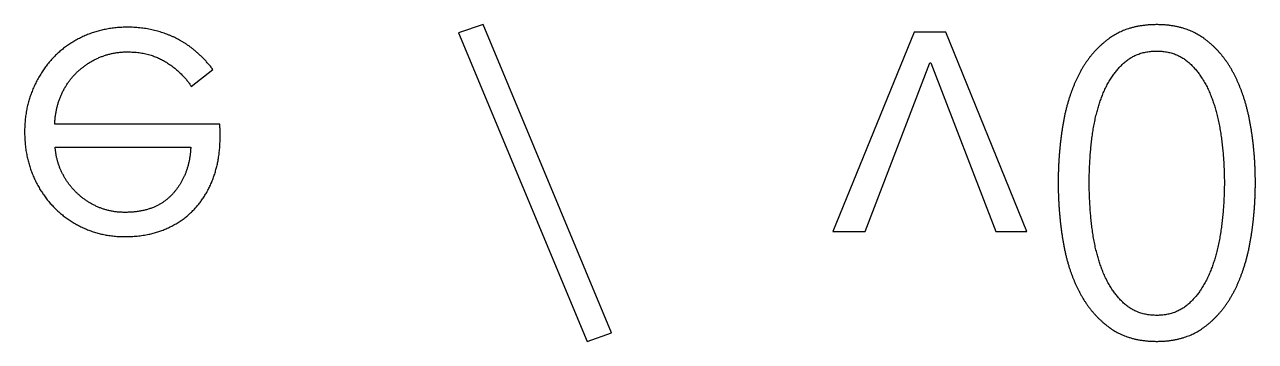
# Model space of a CAD drawing. Header units: millimetres. Extents: x -40 to 41.9, y -24 to 27.5.
# Drawn here: x 5.129 to 9.473, y -3.213 to -2.097 of the extents above; entities that cross this region are included whole.
import ezdxf

# ---------------------------------------------------------------- set-up
doc = ezdxf.new("R2010")
doc.units = ezdxf.units.MM

msp = doc.modelspace()

# ---------------------------------------------------------------- linework, layer by layer
for p, q in [((5.4922, -2.1065, 0.05), (5.4922, -2.1065)), ((5.4922, -2.1065, 0.05), (5.4922, -2.1065)), ((6.7477, -2.0975), (6.6607, -2.126)), ((6.7477, -2.0975), (6.6607, -2.126)), ((6.7477, -2.0975, 0.05), (6.6607, -2.126, 0.05)), ((6.7477, -2.0975, 0.05), (6.6607, -2.126, 0.05)), ((6.6607, -2.126), (7.1152, -3.2135)), ((6.6607, -2.126, 0.05), (6.6607, -2.126)), ((6.6607, -2.126), (7.1152, -3.2135)), ((6.6607, -2.126, 0.05), (6.6607, -2.126)), ((6.6607, -2.126, 0.05), (7.1152, -3.2135, 0.05)), ((6.6607, -2.126, 0.05), (7.1152, -3.2135, 0.05)), ((7.2007, -3.1835), (6.7477, -2.0975)), ((7.2007, -3.1835), (6.7477, -2.0975)), ((7.2007, -3.1835, 0.05), (6.7477, -2.0975, 0.05)), ((6.7477, -2.0975, 0.05), (6.7477, -2.0975)), ((6.7477, -2.0975, 0.05), (6.7477, -2.0975)), ((7.2007, -3.1835, 0.05), (6.7477, -2.0975, 0.05)), ((8.2687, -2.1245), (7.9822, -2.8265)), ((8.2687, -2.1245), (7.9822, -2.8265)), ((8.2687, -2.1245, 0.05), (7.9822, -2.8265, 0.05)), ((8.2687, -2.1245, 0.05), (7.9822, -2.8265, 0.05)), ((8.3812, -2.1245), (8.2687, -2.1245)), ((8.3812, -2.1245), (8.2687, -2.1245)), ((8.3812, -2.1245, 0.05), (8.2687, -2.1245, 0.05)), ((8.2687, -2.1245, 0.05), (8.2687, -2.1245)), ((8.2687, -2.1245, 0.05), (8.2687, -2.1245)), ((8.3812, -2.1245, 0.05), (8.2687, -2.1245, 0.05)), ((8.6662, -2.8265), (8.3812, -2.1245)), ((8.6662, -2.8265), (8.3812, -2.1245)), ((8.6662, -2.8265, 0.05), (8.3812, -2.1245, 0.05)), ((8.3812, -2.1245, 0.05), (8.3812, -2.1245)), ((8.3812, -2.1245, 0.05), (8.3812, -2.1245)), ((8.6662, -2.8265, 0.05), (8.3812, -2.1245, 0.05)), ((9.1252, -2.0975, 0.05), (9.1252, -2.0975)), ((9.1252, -2.0975, 0.05), (9.1252, -2.0975)), ((5.3475, -2.1343, 0.05), (5.3475, -2.1343)), ((5.3475, -2.1343, 0.05), (5.3475, -2.1343)), ((5.655, -2.141, 0.05), (5.655, -2.141)), ((5.655, -2.141, 0.05), (5.655, -2.141)), ((8.958, -2.1455, 0.05), (8.958, -2.1455)), ((8.958, -2.1455, 0.05), (8.958, -2.1455)), ((9.291, -2.1455, 0.05), (9.291, -2.1455)), ((9.291, -2.1455, 0.05), (9.291, -2.1455)), ((5.2327, -2.2115, 0.05), (5.2327, -2.2115)), ((5.2327, -2.2115, 0.05), (5.2327, -2.2115)), ((5.3917, -2.2138, 0.05), (5.3917, -2.2138)), ((5.3917, -2.2138, 0.05), (5.3917, -2.2138)), ((5.4922, -2.1935, 0.05), (5.4922, -2.1935)), ((5.4922, -2.1935, 0.05), (5.4922, -2.1935)), ((9.1252, -2.1905), (9.1252, -2.1905, 0.05)), ((9.1252, -2.1905), (9.1252, -2.1905, 0.05)), ((5.6295, -2.2302, 0.05), (5.6295, -2.2302)), ((5.6295, -2.2302, 0.05), (5.6295, -2.2302)), ((5.7172, -2.315), (5.7937, -2.255)), ((5.7172, -2.315), (5.7937, -2.255)), ((5.7172, -2.315, 0.05), (5.7937, -2.255, 0.05)), ((5.7172, -2.315, 0.05), (5.7937, -2.255, 0.05)), ((5.7937, -2.255, 0.05), (5.7937, -2.255)), ((5.7937, -2.255, 0.05), (5.7937, -2.255)), ((8.0962, -2.8265), (8.3242, -2.2325)), ((8.0962, -2.8265), (8.3242, -2.2325)), ((8.0962, -2.8265, 0.05), (8.3242, -2.2325, 0.05)), ((8.0962, -2.8265, 0.05), (8.3242, -2.2325, 0.05)), ((8.3242, -2.2325), (8.3272, -2.2325)), ((8.3242, -2.2325, 0.05), (8.3242, -2.2325)), ((8.3242, -2.2325), (8.3272, -2.2325)), ((8.3242, -2.2325, 0.05), (8.3242, -2.2325)), ((8.3242, -2.2325, 0.05), (8.3272, -2.2325, 0.05)), ((8.3242, -2.2325, 0.05), (8.3272, -2.2325, 0.05)), ((8.3272, -2.2325), (8.5567, -2.8265)), ((8.3272, -2.2325, 0.05), (8.3272, -2.2325)), ((8.3272, -2.2325), (8.5567, -2.8265)), ((8.3272, -2.2325, 0.05), (8.3272, -2.2325)), ((8.3272, -2.2325, 0.05), (8.5567, -2.8265, 0.05)), ((8.3272, -2.2325, 0.05), (8.5567, -2.8265, 0.05)), ((9.0082, -2.2333), (9.0082, -2.2333, 0.05)), ((9.0082, -2.2333), (9.0082, -2.2333, 0.05)), ((9.2407, -2.2333), (9.2407, -2.2333, 0.05)), ((9.2407, -2.2333), (9.2407, -2.2333, 0.05)), ((5.3107, -2.2685, 0.05), (5.3107, -2.2685)), ((5.3107, -2.2685, 0.05), (5.3107, -2.2685)), ((8.8507, -2.2722, 0.05), (8.8507, -2.2722)), ((8.8507, -2.2722, 0.05), (8.8507, -2.2722)), ((9.3982, -2.2722, 0.05), (9.3982, -2.2722)), ((9.3982, -2.2722, 0.05), (9.3982, -2.2722)), ((5.157, -2.3285, 0.05), (5.157, -2.3285)), ((5.157, -2.3285, 0.05), (5.157, -2.3285)), ((5.7172, -2.315, 0.05), (5.7172, -2.315)), ((5.7172, -2.315, 0.05), (5.7172, -2.315)), ((8.9347, -2.3427), (8.9347, -2.3427, 0.05)), ((8.9347, -2.3427), (8.9347, -2.3427, 0.05)), ((9.3142, -2.3427), (9.3142, -2.3427, 0.05)), ((9.3142, -2.3427), (9.3142, -2.3427, 0.05)), ((5.2567, -2.3495, 0.05), (5.2567, -2.3495)), ((5.2567, -2.3495, 0.05), (5.2567, -2.3495)), ((5.1292, -2.4755, 0.05), (5.1292, -2.4755)), ((5.1292, -2.4755, 0.05), (5.1292, -2.4755)), ((5.8177, -2.4485), (5.2357, -2.4485)), ((5.8177, -2.4485), (5.2357, -2.4485)), ((5.8177, -2.4485, 0.05), (5.2357, -2.4485, 0.05)), ((5.2357, -2.4485, 0.05), (5.2357, -2.4485)), ((5.2357, -2.4485, 0.05), (5.2357, -2.4485)), ((5.8177, -2.4485, 0.05), (5.2357, -2.4485, 0.05)), ((5.8177, -2.4485, 0.05), (5.8177, -2.4485)), ((5.8177, -2.4485, 0.05), (5.8177, -2.4485)), ((5.8192, -2.474, 0.05), (5.8192, -2.474)), ((5.8192, -2.474, 0.05), (5.8192, -2.474)), ((8.7937, -2.4508, 0.05), (8.7937, -2.4508)), ((8.7937, -2.4508, 0.05), (8.7937, -2.4508)), ((9.456, -2.4508, 0.05), (9.456, -2.4508)), ((9.456, -2.4508, 0.05), (9.456, -2.4508)), ((5.8192, -2.4965), (5.8192, -2.4965, 0.05)), ((5.8192, -2.4965), (5.8192, -2.4965, 0.05)), ((8.8972, -2.492), (8.8972, -2.492, 0.05)), ((8.8972, -2.492), (8.8972, -2.492, 0.05)), ((9.3525, -2.492), (9.3525, -2.492, 0.05)), ((9.3525, -2.492), (9.3525, -2.492, 0.05)), ((5.2372, -2.5295), (5.7157, -2.5295)), ((5.2372, -2.5295), (5.7157, -2.5295)), ((5.2372, -2.5295, 0.05), (5.7157, -2.5295, 0.05)), ((5.2372, -2.5295, 0.05), (5.2372, -2.5295)), ((5.2372, -2.5295, 0.05), (5.2372, -2.5295)), ((5.2372, -2.5295, 0.05), (5.7157, -2.5295, 0.05)), ((5.7157, -2.5295), (5.7157, -2.5295, 0.05)), ((5.7157, -2.5295), (5.7157, -2.5295, 0.05)), ((5.1562, -2.6225, 0.05), (5.1562, -2.6225)), ((5.1562, -2.6225, 0.05), (5.1562, -2.6225)), ((5.2597, -2.6158), (5.2597, -2.6158, 0.05)), ((5.2597, -2.6158), (5.2597, -2.6158, 0.05)), ((5.7975, -2.6315, 0.05), (5.7975, -2.6315)), ((5.7975, -2.6315, 0.05), (5.7975, -2.6315)), ((5.3122, -2.6893), (5.3122, -2.6893, 0.05)), ((5.3122, -2.6893), (5.3122, -2.6893, 0.05)), ((8.7772, -2.654, 0.05), (8.7772, -2.654)), ((8.7772, -2.654, 0.05), (8.7772, -2.654)), ((8.8867, -2.654), (8.8867, -2.654, 0.05)), ((8.8867, -2.654), (8.8867, -2.654, 0.05)), ((9.3637, -2.654), (9.3637, -2.654, 0.05)), ((9.3637, -2.654), (9.3637, -2.654, 0.05)), ((9.4732, -2.654, 0.05), (9.4732, -2.654)), ((9.4732, -2.654, 0.05), (9.4732, -2.654)), ((5.652, -2.6938), (5.652, -2.6938, 0.05)), ((5.652, -2.6938), (5.652, -2.6938, 0.05)), ((5.2312, -2.7395, 0.05), (5.2312, -2.7395)), ((5.2312, -2.7395, 0.05), (5.2312, -2.7395)), ((5.3887, -2.7403), (5.3887, -2.7403, 0.05)), ((5.3887, -2.7403), (5.3887, -2.7403, 0.05)), ((5.4832, -2.759), (5.4832, -2.759, 0.05)), ((5.4832, -2.759), (5.4832, -2.759, 0.05)), ((5.7337, -2.7418, 0.05), (5.7337, -2.7418)), ((5.7337, -2.7418, 0.05), (5.7337, -2.7418)), ((5.3437, -2.8168, 0.05), (5.3437, -2.8168)), ((5.3437, -2.8168, 0.05), (5.3437, -2.8168)), ((5.6287, -2.8168, 0.05), (5.6287, -2.8168)), ((5.6287, -2.8168, 0.05), (5.6287, -2.8168)), ((8.8972, -2.8167), (8.8972, -2.8167, 0.05)), ((8.8972, -2.8167), (8.8972, -2.8167, 0.05)), ((9.3525, -2.8167), (9.3525, -2.8167, 0.05)), ((9.3525, -2.8167), (9.3525, -2.8167, 0.05)), ((5.4832, -2.8445, 0.05), (5.4832, -2.8445)), ((5.4832, -2.8445, 0.05), (5.4832, -2.8445)), ((7.9822, -2.8265), (8.0962, -2.8265)), ((7.9822, -2.8265, 0.05), (7.9822, -2.8265)), ((7.9822, -2.8265), (8.0962, -2.8265)), ((7.9822, -2.8265, 0.05), (7.9822, -2.8265)), ((7.9822, -2.8265, 0.05), (8.0962, -2.8265, 0.05)), ((7.9822, -2.8265, 0.05), (8.0962, -2.8265, 0.05)), ((8.0962, -2.8265, 0.05), (8.0962, -2.8265)), ((8.0962, -2.8265, 0.05), (8.0962, -2.8265)), ((8.5567, -2.8265), (8.6662, -2.8265)), ((8.5567, -2.8265, 0.05), (8.5567, -2.8265)), ((8.5567, -2.8265), (8.6662, -2.8265)), ((8.5567, -2.8265, 0.05), (8.5567, -2.8265)), ((8.5567, -2.8265, 0.05), (8.6662, -2.8265, 0.05)), ((8.5567, -2.8265, 0.05), (8.6662, -2.8265, 0.05)), ((8.6662, -2.8265), (8.6662, -2.8265, 0.05)), ((8.6662, -2.8265), (8.6662, -2.8265, 0.05)), ((8.7937, -2.858, 0.05), (8.7937, -2.858)), ((8.7937, -2.858, 0.05), (8.7937, -2.858)), ((9.456, -2.858, 0.05), (9.456, -2.858)), ((9.456, -2.858, 0.05), (9.456, -2.858)), ((8.9347, -2.9675), (8.9347, -2.9675, 0.05)), ((8.9347, -2.9675), (8.9347, -2.9675, 0.05)), ((9.3142, -2.9675), (9.3142, -2.9675, 0.05)), ((9.3142, -2.9675), (9.3142, -2.9675, 0.05)), ((8.8507, -3.0372, 0.05), (8.8507, -3.0372)), ((8.8507, -3.0372, 0.05), (8.8507, -3.0372)), ((9.3982, -3.0372, 0.05), (9.3982, -3.0372)), ((9.3982, -3.0372, 0.05), (9.3982, -3.0372)), ((9.0082, -3.0785), (9.0082, -3.0785, 0.05)), ((9.0082, -3.0785), (9.0082, -3.0785, 0.05)), ((9.2407, -3.0785), (9.2407, -3.0785, 0.05)), ((9.2407, -3.0785), (9.2407, -3.0785, 0.05)), ((9.1252, -3.122, 0.05), (9.1252, -3.122)), ((9.1252, -3.122, 0.05), (9.1252, -3.122)), ((8.958, -3.1647, 0.05), (8.958, -3.1647)), ((8.958, -3.1647, 0.05), (8.958, -3.1647)), ((9.291, -3.1647, 0.05), (9.291, -3.1647)), ((9.291, -3.1647, 0.05), (9.291, -3.1647)), ((7.1152, -3.2135), (7.2007, -3.1835)), ((7.1152, -3.2135), (7.2007, -3.1835)), ((7.1152, -3.2135, 0.05), (7.2007, -3.1835, 0.05)), ((7.1152, -3.2135, 0.05), (7.2007, -3.1835, 0.05)), ((7.1152, -3.2135, 0.05), (7.1152, -3.2135)), ((7.1152, -3.2135, 0.05), (7.1152, -3.2135)), ((7.2007, -3.1835), (7.2007, -3.1835, 0.05)), ((7.2007, -3.1835), (7.2007, -3.1835, 0.05)), ((9.1252, -3.2135), (9.1252, -3.2135, 0.05)), ((9.1252, -3.2135), (9.1252, -3.2135, 0.05))]:
    msp.add_line(p, q)
for points in [[(5.4922, -2.1065), (5.4142, -2.1065), (5.3475, -2.1343)], [(5.4922, -2.1065), (5.4142, -2.1065), (5.3475, -2.1343)], [(5.4922, -2.1065, 0.05), (5.4142, -2.1065, 0.05), (5.3475, -2.1343, 0.05)], [(5.4922, -2.1065, 0.05), (5.4142, -2.1065, 0.05), (5.3475, -2.1343, 0.05)], [(5.655, -2.141), (5.5792, -2.1065), (5.4922, -2.1065)], [(5.655, -2.141), (5.5792, -2.1065), (5.4922, -2.1065)], [(5.655, -2.141, 0.05), (5.5792, -2.1065, 0.05), (5.4922, -2.1065, 0.05)], [(5.655, -2.141, 0.05), (5.5792, -2.1065, 0.05), (5.4922, -2.1065, 0.05)], [(9.1252, -2.0975), (9.0247, -2.0975), (8.958, -2.1455)], [(9.1252, -2.0975), (9.0247, -2.0975), (8.958, -2.1455)], [(9.1252, -2.0975, 0.05), (9.0247, -2.0975, 0.05), (8.958, -2.1455, 0.05)], [(9.1252, -2.0975, 0.05), (9.0247, -2.0975, 0.05), (8.958, -2.1455, 0.05)], [(9.291, -2.1455), (9.2242, -2.0975), (9.1252, -2.0975)], [(9.291, -2.1455), (9.2242, -2.0975), (9.1252, -2.0975)], [(9.291, -2.1455, 0.05), (9.2242, -2.0975, 0.05), (9.1252, -2.0975, 0.05)], [(9.291, -2.1455, 0.05), (9.2242, -2.0975, 0.05), (9.1252, -2.0975, 0.05)], [(5.3475, -2.1343), (5.2807, -2.162), (5.2327, -2.2115)], [(5.3475, -2.1343), (5.2807, -2.162), (5.2327, -2.2115)], [(5.3475, -2.1343, 0.05), (5.2807, -2.162, 0.05), (5.2327, -2.2115, 0.05)], [(5.3475, -2.1343, 0.05), (5.2807, -2.162, 0.05), (5.2327, -2.2115, 0.05)], [(5.7937, -2.255), (5.7307, -2.1755), (5.655, -2.141)], [(5.7937, -2.255), (5.7307, -2.1755), (5.655, -2.141)], [(5.7937, -2.255, 0.05), (5.7307, -2.1755, 0.05), (5.655, -2.141, 0.05)], [(5.7937, -2.255, 0.05), (5.7307, -2.1755, 0.05), (5.655, -2.141, 0.05)], [(8.958, -2.1455), (8.8912, -2.1935), (8.8507, -2.2722)], [(8.958, -2.1455), (8.8912, -2.1935), (8.8507, -2.2722)], [(8.958, -2.1455, 0.05), (8.8912, -2.1935, 0.05), (8.8507, -2.2722, 0.05)], [(8.958, -2.1455, 0.05), (8.8912, -2.1935, 0.05), (8.8507, -2.2722, 0.05)], [(9.3982, -2.2722), (9.3577, -2.1935), (9.291, -2.1455)], [(9.3982, -2.2722), (9.3577, -2.1935), (9.291, -2.1455)], [(9.3982, -2.2722, 0.05), (9.3577, -2.1935, 0.05), (9.291, -2.1455, 0.05)], [(9.3982, -2.2722, 0.05), (9.3577, -2.1935, 0.05), (9.291, -2.1455, 0.05)], [(5.2327, -2.2115), (5.1847, -2.261), (5.157, -2.3285)], [(5.2327, -2.2115), (5.1847, -2.261), (5.157, -2.3285)], [(5.2327, -2.2115, 0.05), (5.1847, -2.261, 0.05), (5.157, -2.3285, 0.05)], [(5.2327, -2.2115, 0.05), (5.1847, -2.261, 0.05), (5.157, -2.3285, 0.05)], [(5.3107, -2.2685), (5.3452, -2.234), (5.3917, -2.2138)], [(5.3107, -2.2685), (5.3452, -2.234), (5.3917, -2.2138)], [(5.3107, -2.2685, 0.05), (5.3452, -2.234, 0.05), (5.3917, -2.2138, 0.05)], [(5.3107, -2.2685, 0.05), (5.3452, -2.234, 0.05), (5.3917, -2.2138, 0.05)], [(5.3917, -2.2138), (5.4382, -2.1935), (5.4922, -2.1935)], [(5.3917, -2.2138), (5.4382, -2.1935), (5.4922, -2.1935)], [(5.3917, -2.2138, 0.05), (5.4382, -2.1935, 0.05), (5.4922, -2.1935, 0.05)], [(5.3917, -2.2138, 0.05), (5.4382, -2.1935, 0.05), (5.4922, -2.1935, 0.05)], [(5.4922, -2.1935), (5.5717, -2.1935), (5.6295, -2.2302)], [(5.4922, -2.1935), (5.5717, -2.1935), (5.6295, -2.2302)], [(5.4922, -2.1935, 0.05), (5.5717, -2.1935, 0.05), (5.6295, -2.2302, 0.05)], [(5.4922, -2.1935, 0.05), (5.5717, -2.1935, 0.05), (5.6295, -2.2302, 0.05)], [(9.0082, -2.2333), (9.0547, -2.1905), (9.1252, -2.1905)], [(9.0082, -2.2333), (9.0547, -2.1905), (9.1252, -2.1905)], [(9.0082, -2.2333, 0.05), (9.0547, -2.1905, 0.05), (9.1252, -2.1905, 0.05)], [(9.0082, -2.2333, 0.05), (9.0547, -2.1905, 0.05), (9.1252, -2.1905, 0.05)], [(9.1252, -2.1905), (9.1942, -2.1905), (9.2407, -2.2333)], [(9.1252, -2.1905), (9.1942, -2.1905), (9.2407, -2.2333)], [(9.1252, -2.1905, 0.05), (9.1942, -2.1905, 0.05), (9.2407, -2.2333, 0.05)], [(9.1252, -2.1905, 0.05), (9.1942, -2.1905, 0.05), (9.2407, -2.2333, 0.05)], [(5.6295, -2.2302), (5.6872, -2.267), (5.7172, -2.315)], [(5.6295, -2.2302), (5.6872, -2.267), (5.7172, -2.315)], [(5.6295, -2.2302, 0.05), (5.6872, -2.267, 0.05), (5.7172, -2.315, 0.05)], [(5.6295, -2.2302, 0.05), (5.6872, -2.267, 0.05), (5.7172, -2.315, 0.05)], [(8.9347, -2.3427), (8.9617, -2.276), (9.0082, -2.2333)], [(8.9347, -2.3427), (8.9617, -2.276), (9.0082, -2.2333)], [(8.9347, -2.3427, 0.05), (8.9617, -2.276, 0.05), (9.0082, -2.2333, 0.05)], [(8.9347, -2.3427, 0.05), (8.9617, -2.276, 0.05), (9.0082, -2.2333, 0.05)], [(9.2407, -2.2333), (9.2872, -2.276), (9.3142, -2.3427)], [(9.2407, -2.2333), (9.2872, -2.276), (9.3142, -2.3427)], [(9.2407, -2.2333, 0.05), (9.2872, -2.276, 0.05), (9.3142, -2.3427, 0.05)], [(9.2407, -2.2333, 0.05), (9.2872, -2.276, 0.05), (9.3142, -2.3427, 0.05)], [(5.2567, -2.3495), (5.2762, -2.303), (5.3107, -2.2685)], [(5.2567, -2.3495), (5.2762, -2.303), (5.3107, -2.2685)], [(5.2567, -2.3495, 0.05), (5.2762, -2.303, 0.05), (5.3107, -2.2685, 0.05)], [(5.2567, -2.3495, 0.05), (5.2762, -2.303, 0.05), (5.3107, -2.2685, 0.05)], [(8.8507, -2.2722), (8.8102, -2.351), (8.7937, -2.4508)], [(8.8507, -2.2722), (8.8102, -2.351), (8.7937, -2.4508)], [(8.8507, -2.2722, 0.05), (8.8102, -2.351, 0.05), (8.7937, -2.4508, 0.05)], [(8.8507, -2.2722, 0.05), (8.8102, -2.351, 0.05), (8.7937, -2.4508, 0.05)], [(9.456, -2.4508), (9.4387, -2.351), (9.3982, -2.2722)], [(9.456, -2.4508), (9.4387, -2.351), (9.3982, -2.2722)], [(9.456, -2.4508, 0.05), (9.4387, -2.351, 0.05), (9.3982, -2.2722, 0.05)], [(9.456, -2.4508, 0.05), (9.4387, -2.351, 0.05), (9.3982, -2.2722, 0.05)], [(5.157, -2.3285), (5.1292, -2.396), (5.1292, -2.4755)], [(5.157, -2.3285), (5.1292, -2.396), (5.1292, -2.4755)], [(5.157, -2.3285, 0.05), (5.1292, -2.396, 0.05), (5.1292, -2.4755, 0.05)], [(5.157, -2.3285, 0.05), (5.1292, -2.396, 0.05), (5.1292, -2.4755, 0.05)], [(8.8972, -2.492), (8.9077, -2.4095), (8.9347, -2.3427)], [(8.8972, -2.492), (8.9077, -2.4095), (8.9347, -2.3427)], [(8.8972, -2.492, 0.05), (8.9077, -2.4095, 0.05), (8.9347, -2.3427, 0.05)], [(8.8972, -2.492, 0.05), (8.9077, -2.4095, 0.05), (8.9347, -2.3427, 0.05)], [(9.3142, -2.3427), (9.3412, -2.4095), (9.3525, -2.492)], [(9.3142, -2.3427), (9.3412, -2.4095), (9.3525, -2.492)], [(9.3142, -2.3427, 0.05), (9.3412, -2.4095, 0.05), (9.3525, -2.492, 0.05)], [(9.3142, -2.3427, 0.05), (9.3412, -2.4095, 0.05), (9.3525, -2.492, 0.05)], [(5.2357, -2.4485), (5.2372, -2.396), (5.2567, -2.3495)], [(5.2357, -2.4485), (5.2372, -2.396), (5.2567, -2.3495)], [(5.2357, -2.4485, 0.05), (5.2372, -2.396, 0.05), (5.2567, -2.3495, 0.05)], [(5.2357, -2.4485, 0.05), (5.2372, -2.396, 0.05), (5.2567, -2.3495, 0.05)], [(5.1292, -2.4755), (5.1292, -2.555), (5.1562, -2.6225)], [(5.1292, -2.4755), (5.1292, -2.555), (5.1562, -2.6225)], [(5.1292, -2.4755, 0.05), (5.1292, -2.555, 0.05), (5.1562, -2.6225, 0.05)], [(5.1292, -2.4755, 0.05), (5.1292, -2.555, 0.05), (5.1562, -2.6225, 0.05)], [(5.8192, -2.474), (5.8192, -2.462), (5.8177, -2.4485)], [(5.8192, -2.474), (5.8192, -2.462), (5.8177, -2.4485)], [(5.8192, -2.474, 0.05), (5.8192, -2.462, 0.05), (5.8177, -2.4485, 0.05)], [(5.8192, -2.474, 0.05), (5.8192, -2.462, 0.05), (5.8177, -2.4485, 0.05)], [(5.8192, -2.4965), (5.8192, -2.486), (5.8192, -2.474)], [(5.8192, -2.4965), (5.8192, -2.486), (5.8192, -2.474)], [(5.8192, -2.4965, 0.05), (5.8192, -2.486, 0.05), (5.8192, -2.474, 0.05)], [(5.8192, -2.4965, 0.05), (5.8192, -2.486, 0.05), (5.8192, -2.474, 0.05)], [(8.7937, -2.4508), (8.7772, -2.5505), (8.7772, -2.654)], [(8.7937, -2.4508), (8.7772, -2.5505), (8.7772, -2.654)], [(8.7937, -2.4508, 0.05), (8.7772, -2.5505, 0.05), (8.7772, -2.654, 0.05)], [(8.7937, -2.4508, 0.05), (8.7772, -2.5505, 0.05), (8.7772, -2.654, 0.05)], [(9.4732, -2.654), (9.4732, -2.5505), (9.456, -2.4508)], [(9.4732, -2.654), (9.4732, -2.5505), (9.456, -2.4508)], [(9.4732, -2.654, 0.05), (9.4732, -2.5505, 0.05), (9.456, -2.4508, 0.05)], [(9.4732, -2.654, 0.05), (9.4732, -2.5505, 0.05), (9.456, -2.4508, 0.05)], [(5.7975, -2.6315), (5.8192, -2.5685), (5.8192, -2.4965)], [(5.7975, -2.6315), (5.8192, -2.5685), (5.8192, -2.4965)], [(5.7975, -2.6315, 0.05), (5.8192, -2.5685, 0.05), (5.8192, -2.4965, 0.05)], [(5.7975, -2.6315, 0.05), (5.8192, -2.5685, 0.05), (5.8192, -2.4965, 0.05)], [(8.8867, -2.654), (8.8867, -2.5745), (8.8972, -2.492)], [(8.8867, -2.654), (8.8867, -2.5745), (8.8972, -2.492)], [(8.8867, -2.654, 0.05), (8.8867, -2.5745, 0.05), (8.8972, -2.492, 0.05)], [(8.8867, -2.654, 0.05), (8.8867, -2.5745, 0.05), (8.8972, -2.492, 0.05)], [(9.3525, -2.492), (9.3637, -2.5745), (9.3637, -2.654)], [(9.3525, -2.492), (9.3637, -2.5745), (9.3637, -2.654)], [(9.3525, -2.492, 0.05), (9.3637, -2.5745, 0.05), (9.3637, -2.654, 0.05)], [(9.3525, -2.492, 0.05), (9.3637, -2.5745, 0.05), (9.3637, -2.654, 0.05)], [(5.2597, -2.6158), (5.2402, -2.5745), (5.2372, -2.5295)], [(5.2597, -2.6158), (5.2402, -2.5745), (5.2372, -2.5295)], [(5.2597, -2.6158, 0.05), (5.2402, -2.5745, 0.05), (5.2372, -2.5295, 0.05)], [(5.2597, -2.6158, 0.05), (5.2402, -2.5745, 0.05), (5.2372, -2.5295, 0.05)], [(5.7157, -2.5295), (5.7112, -2.6285), (5.652, -2.6938)], [(5.7157, -2.5295), (5.7112, -2.6285), (5.652, -2.6938)], [(5.7157, -2.5295, 0.05), (5.7112, -2.6285, 0.05), (5.652, -2.6938, 0.05)], [(5.7157, -2.5295, 0.05), (5.7112, -2.6285, 0.05), (5.652, -2.6938, 0.05)], [(5.1562, -2.6225), (5.1832, -2.69), (5.2312, -2.7395)], [(5.1562, -2.6225), (5.1832, -2.69), (5.2312, -2.7395)], [(5.1562, -2.6225, 0.05), (5.1832, -2.69, 0.05), (5.2312, -2.7395, 0.05)], [(5.1562, -2.6225, 0.05), (5.1832, -2.69, 0.05), (5.2312, -2.7395, 0.05)], [(5.3122, -2.6893), (5.2792, -2.657), (5.2597, -2.6158)], [(5.3122, -2.6893), (5.2792, -2.657), (5.2597, -2.6158)], [(5.3122, -2.6893, 0.05), (5.2792, -2.657, 0.05), (5.2597, -2.6158, 0.05)], [(5.3122, -2.6893, 0.05), (5.2792, -2.657, 0.05), (5.2597, -2.6158, 0.05)], [(5.7337, -2.7418), (5.7757, -2.6945), (5.7975, -2.6315)], [(5.7337, -2.7418), (5.7757, -2.6945), (5.7975, -2.6315)], [(5.7337, -2.7418, 0.05), (5.7757, -2.6945, 0.05), (5.7975, -2.6315, 0.05)], [(5.7337, -2.7418, 0.05), (5.7757, -2.6945, 0.05), (5.7975, -2.6315, 0.05)], [(5.3887, -2.7403), (5.3452, -2.7215), (5.3122, -2.6893)], [(5.3887, -2.7403), (5.3452, -2.7215), (5.3122, -2.6893)], [(5.3887, -2.7403, 0.05), (5.3452, -2.7215, 0.05), (5.3122, -2.6893, 0.05)], [(5.3887, -2.7403, 0.05), (5.3452, -2.7215, 0.05), (5.3122, -2.6893, 0.05)], [(8.7772, -2.654), (8.7772, -2.7575), (8.7937, -2.858)], [(8.7772, -2.654), (8.7772, -2.7575), (8.7937, -2.858)], [(8.7772, -2.654, 0.05), (8.7772, -2.7575, 0.05), (8.7937, -2.858, 0.05)], [(8.7772, -2.654, 0.05), (8.7772, -2.7575, 0.05), (8.7937, -2.858, 0.05)], [(8.8972, -2.8167), (8.8867, -2.7335), (8.8867, -2.654)], [(8.8972, -2.8167), (8.8867, -2.7335), (8.8867, -2.654)], [(8.8972, -2.8167, 0.05), (8.8867, -2.7335, 0.05), (8.8867, -2.654, 0.05)], [(8.8972, -2.8167, 0.05), (8.8867, -2.7335, 0.05), (8.8867, -2.654, 0.05)], [(9.3637, -2.654), (9.3637, -2.7335), (9.3525, -2.8167)], [(9.3637, -2.654), (9.3637, -2.7335), (9.3525, -2.8167)], [(9.3637, -2.654, 0.05), (9.3637, -2.7335, 0.05), (9.3525, -2.8167, 0.05)], [(9.3637, -2.654, 0.05), (9.3637, -2.7335, 0.05), (9.3525, -2.8167, 0.05)], [(9.456, -2.858), (9.4732, -2.7575), (9.4732, -2.654)], [(9.456, -2.858), (9.4732, -2.7575), (9.4732, -2.654)], [(9.456, -2.858, 0.05), (9.4732, -2.7575, 0.05), (9.4732, -2.654, 0.05)], [(9.456, -2.858, 0.05), (9.4732, -2.7575, 0.05), (9.4732, -2.654, 0.05)], [(5.652, -2.6938), (5.5927, -2.759), (5.4832, -2.759)], [(5.652, -2.6938), (5.5927, -2.759), (5.4832, -2.759)], [(5.652, -2.6938, 0.05), (5.5927, -2.759, 0.05), (5.4832, -2.759, 0.05)], [(5.652, -2.6938, 0.05), (5.5927, -2.759, 0.05), (5.4832, -2.759, 0.05)], [(5.2312, -2.7395), (5.2792, -2.789), (5.3437, -2.8168)], [(5.2312, -2.7395), (5.2792, -2.789), (5.3437, -2.8168)], [(5.2312, -2.7395, 0.05), (5.2792, -2.789, 0.05), (5.3437, -2.8168, 0.05)], [(5.2312, -2.7395, 0.05), (5.2792, -2.789, 0.05), (5.3437, -2.8168, 0.05)], [(5.4832, -2.759), (5.4322, -2.759), (5.3887, -2.7403)], [(5.4832, -2.759), (5.4322, -2.759), (5.3887, -2.7403)], [(5.4832, -2.759, 0.05), (5.4322, -2.759, 0.05), (5.3887, -2.7403, 0.05)], [(5.4832, -2.759, 0.05), (5.4322, -2.759, 0.05), (5.3887, -2.7403, 0.05)], [(5.6287, -2.8168), (5.6917, -2.789), (5.7337, -2.7418)], [(5.6287, -2.8168), (5.6917, -2.789), (5.7337, -2.7418)], [(5.6287, -2.8168, 0.05), (5.6917, -2.789, 0.05), (5.7337, -2.7418, 0.05)], [(5.6287, -2.8168, 0.05), (5.6917, -2.789, 0.05), (5.7337, -2.7418, 0.05)], [(5.3437, -2.8168), (5.4082, -2.8445), (5.4832, -2.8445)], [(5.3437, -2.8168), (5.4082, -2.8445), (5.4832, -2.8445)], [(5.3437, -2.8168, 0.05), (5.4082, -2.8445, 0.05), (5.4832, -2.8445, 0.05)], [(5.3437, -2.8168, 0.05), (5.4082, -2.8445, 0.05), (5.4832, -2.8445, 0.05)], [(5.4832, -2.8445), (5.5657, -2.8445), (5.6287, -2.8168)], [(5.4832, -2.8445), (5.5657, -2.8445), (5.6287, -2.8168)], [(5.4832, -2.8445, 0.05), (5.5657, -2.8445, 0.05), (5.6287, -2.8168, 0.05)], [(5.4832, -2.8445, 0.05), (5.5657, -2.8445, 0.05), (5.6287, -2.8168, 0.05)], [(8.9347, -2.9675), (8.9077, -2.9), (8.8972, -2.8167)], [(8.9347, -2.9675), (8.9077, -2.9), (8.8972, -2.8167)], [(8.9347, -2.9675, 0.05), (8.9077, -2.9, 0.05), (8.8972, -2.8167, 0.05)], [(8.9347, -2.9675, 0.05), (8.9077, -2.9, 0.05), (8.8972, -2.8167, 0.05)], [(9.3525, -2.8167), (9.3412, -2.9), (9.3142, -2.9675)], [(9.3525, -2.8167), (9.3412, -2.9), (9.3142, -2.9675)], [(9.3525, -2.8167, 0.05), (9.3412, -2.9, 0.05), (9.3142, -2.9675, 0.05)], [(9.3525, -2.8167, 0.05), (9.3412, -2.9, 0.05), (9.3142, -2.9675, 0.05)], [(8.7937, -2.858), (8.8102, -2.9585), (8.8507, -3.0372)], [(8.7937, -2.858), (8.8102, -2.9585), (8.8507, -3.0372)], [(8.7937, -2.858, 0.05), (8.8102, -2.9585, 0.05), (8.8507, -3.0372, 0.05)], [(8.7937, -2.858, 0.05), (8.8102, -2.9585, 0.05), (8.8507, -3.0372, 0.05)], [(9.3982, -3.0372), (9.4387, -2.9585), (9.456, -2.858)], [(9.3982, -3.0372), (9.4387, -2.9585), (9.456, -2.858)], [(9.3982, -3.0372, 0.05), (9.4387, -2.9585, 0.05), (9.456, -2.858, 0.05)], [(9.3982, -3.0372, 0.05), (9.4387, -2.9585, 0.05), (9.456, -2.858, 0.05)], [(9.0082, -3.0785), (8.9617, -3.035), (8.9347, -2.9675)], [(9.0082, -3.0785), (8.9617, -3.035), (8.9347, -2.9675)], [(9.0082, -3.0785, 0.05), (8.9617, -3.035, 0.05), (8.9347, -2.9675, 0.05)], [(9.0082, -3.0785, 0.05), (8.9617, -3.035, 0.05), (8.9347, -2.9675, 0.05)], [(9.3142, -2.9675), (9.2872, -3.035), (9.2407, -3.0785)], [(9.3142, -2.9675), (9.2872, -3.035), (9.2407, -3.0785)], [(9.3142, -2.9675, 0.05), (9.2872, -3.035, 0.05), (9.2407, -3.0785, 0.05)], [(9.3142, -2.9675, 0.05), (9.2872, -3.035, 0.05), (9.2407, -3.0785, 0.05)], [(8.8507, -3.0372), (8.8912, -3.116), (8.958, -3.1647)], [(8.8507, -3.0372), (8.8912, -3.116), (8.958, -3.1647)], [(8.8507, -3.0372, 0.05), (8.8912, -3.116, 0.05), (8.958, -3.1647, 0.05)], [(8.8507, -3.0372, 0.05), (8.8912, -3.116, 0.05), (8.958, -3.1647, 0.05)], [(9.291, -3.1647), (9.3577, -3.116), (9.3982, -3.0372)], [(9.291, -3.1647), (9.3577, -3.116), (9.3982, -3.0372)], [(9.291, -3.1647, 0.05), (9.3577, -3.116, 0.05), (9.3982, -3.0372, 0.05)], [(9.291, -3.1647, 0.05), (9.3577, -3.116, 0.05), (9.3982, -3.0372, 0.05)], [(9.1252, -3.122), (9.0547, -3.122), (9.0082, -3.0785)], [(9.1252, -3.122), (9.0547, -3.122), (9.0082, -3.0785)], [(9.1252, -3.122, 0.05), (9.0547, -3.122, 0.05), (9.0082, -3.0785, 0.05)], [(9.1252, -3.122, 0.05), (9.0547, -3.122, 0.05), (9.0082, -3.0785, 0.05)], [(9.2407, -3.0785), (9.1942, -3.122), (9.1252, -3.122)], [(9.2407, -3.0785), (9.1942, -3.122), (9.1252, -3.122)], [(9.2407, -3.0785, 0.05), (9.1942, -3.122, 0.05), (9.1252, -3.122, 0.05)], [(9.2407, -3.0785, 0.05), (9.1942, -3.122, 0.05), (9.1252, -3.122, 0.05)], [(8.958, -3.1647), (9.0247, -3.2135), (9.1252, -3.2135)], [(8.958, -3.1647), (9.0247, -3.2135), (9.1252, -3.2135)], [(8.958, -3.1647, 0.05), (9.0247, -3.2135, 0.05), (9.1252, -3.2135, 0.05)], [(8.958, -3.1647, 0.05), (9.0247, -3.2135, 0.05), (9.1252, -3.2135, 0.05)], [(9.1252, -3.2135), (9.2242, -3.2135), (9.291, -3.1647)], [(9.1252, -3.2135), (9.2242, -3.2135), (9.291, -3.1647)], [(9.1252, -3.2135, 0.05), (9.2242, -3.2135, 0.05), (9.291, -3.1647, 0.05)], [(9.1252, -3.2135, 0.05), (9.2242, -3.2135, 0.05), (9.291, -3.1647, 0.05)]]:
    msp.add_open_spline(points, degree=2)

doc.saveas('drawing.dxf')
